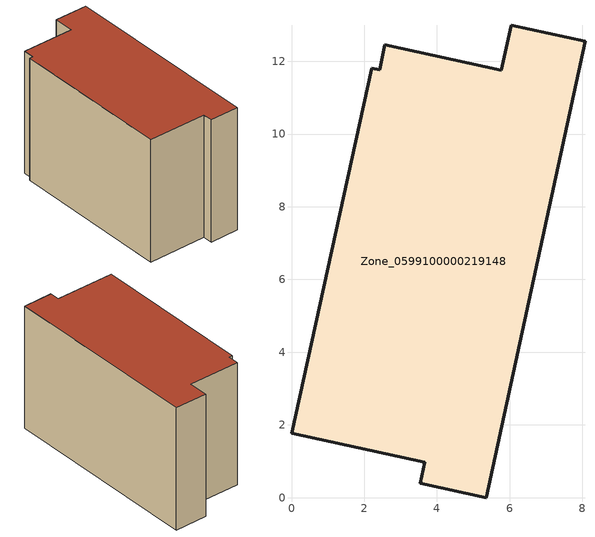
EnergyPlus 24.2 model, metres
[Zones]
Zone_0599100000219148
 floor ground (C_G): 3.54,0.39 3.66,0.98 0,1.77 2.21,11.8 2.42,11.77 2.57,12.45 5.77,11.75 6.04,12.99 8.07,12.55 5.35,0 z0
 wall outside (C_F): 3.66,0.98 3.54,0.39 5.35,0 8.07,12.55 6.04,12.99 5.77,11.75 2.57,12.45 2.42,11.77 2.21,11.8 0,1.77 3.66,0.98 z0:7.96
 roof outside (C_R): 5.77,11.75 2.57,12.45 2.42,11.77 2.21,11.8 0,1.77 3.66,0.98 3.54,0.39 5.35,0 8.07,12.55 6.04,12.99 z7.96
[BUILDING]
Pand.0599100000219148: North Axis=0; Terrain=City; Loads Convergence Tolerance Value=0.04; Temperature Convergence Tolerance Value=0.4; Solar Distribution=FullExterior; Maximum Number of Warmup Days=25; Minimum Number of Warmup Days=1
[Site:Location]
Rotterdam.The.Hague.AP_ZH_NLD Design_Conditions: Latitude=51.96; Longitude=4.45; Time Zone=1; Elevation=-4.5
[SITE:GROUNDTEMPERATURE:BUILDINGSURFACE]
18, 18, 18, 18, 18, 18, 18, 18, 18, 18, 18, 18
[MATERIAL] Thermal Absorptance=0.9; Solar Absorptance=0.7; Visible Absorptance=0.7
Name | Roughness | Thickness | Conductivity | Density | Specific Heat
G.TC.1975-1991 | MediumSmooth | 0.15 | 0.288461 | 540 | 1210
F.TC.1975-1991 | Rough | 0.3 | 0.230769 | 1920 | 840
R.TC.1975-1991 | MediumRough | 0.2 | 0.153846 | 1500 | 1000
[CONSTRUCTION]
C_G: G.TC.1975-1991
C_F: F.TC.1975-1991
C_R: R.TC.1975-1991
[ZONE]
Zone_0599100000219148: Type=1; Multiplier=1; Ceiling Height=Autocalculate; Volume=Autocalculate; Floor Area=autocalculate; Part of Total Floor Area=Yes
[ZONEINFILTRATION:DESIGNFLOWRATE]
Infil_Zone_0599100000219148: Zone or ZoneList or Space or SpaceList=Zone_0599100000219148; Schedule=AlwaysOn; Design Flow Rate Calculation Method=Flow/Area; Flow Rate per Floor Area=0.003; Constant Term Coefficient=1; Temperature Term Coefficient=0; Velocity Term Coefficient=0; Velocity Squared Term Coefficient=0
[HVACTEMPLATE:ZONE:IDEALLOADSAIRSYSTEM]
Zone_0599100000219148: Maximum Heating Supply Air Temperature=50; Minimum Cooling Supply Air Temperature=13; Maximum Heating Supply Air Humidity Ratio=0.0156; Minimum Cooling Supply Air Humidity Ratio=0.0077; Heating Limit=NoLimit; Cooling Limit=NoLimit; Dehumidification Control Type=ConstantSensibleHeatRatio; Cooling Sensible Heat Ratio=0.7; Dehumidification Setpoint=60; Humidification Control Type=None; Humidification Setpoint=30; Outdoor Air Method=None; Outdoor Air Flow Rate per Person=0.00944; Outdoor Air Flow Rate per Zone Floor Area=0; Outdoor Air Flow Rate per Zone=0; Demand Controlled Ventilation Type=None; Outdoor Air Economizer Type=NoEconomizer; Heat Recovery Type=None; Sensible Heat Recovery Effectiveness=0.7; Latent Heat Recovery Effectiveness=0.65
[ZONECONTROL:THERMOSTAT]
ThermostatControl_Zone_0599100000219148: Zone or ZoneList=Zone_0599100000219148; Control Type Schedule=DualSetpointControlType; Control 1=Thermostat_Zone_0599100000219148; Temperature Difference Between Cutout And Setpoint=0
[THERMOSTATSETPOINT:DUALSETPOINT]
Thermostat_Zone_0599100000219148: Heating Setpoint Temperature Schedule=HeatingSetpoint_Zone_0599100000219148; Cooling Setpoint Temperature Schedule=CoolingSetpoint_Zone_0599100000219148
[SCHEDULE:COMPACT]
HeatingSetpoint_Zone_0599100000219148: Through: 12/31, For: AllDays, Until: 24:00, 21
CoolingSetpoint_Zone_0599100000219148: Through: 12/31, For: AllDays, Until: 24:00, 24
DualSetpointControlType: Through: 12/31, For: AllDays, Until: 24:00, 4
AlwaysOn: Through: 12/31, For: AllDays, Until: 24:00, 1
